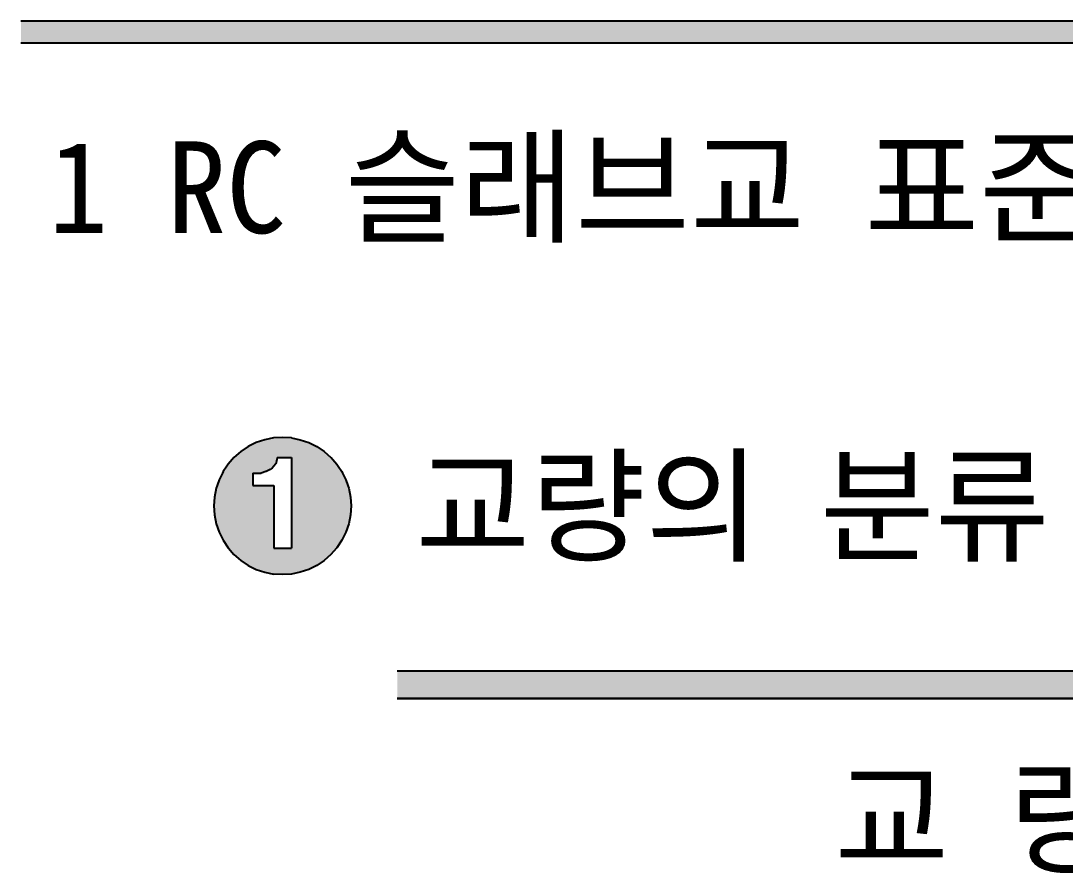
# Model space of a CAD drawing. Extents: x 2842 to 21088, y 6350 to 27079.
# Drawn here: x 2871 to 5983, y 24540 to 27079 of the extents above; entities that cross this region are included whole.
import ezdxf
from ezdxf.enums import TextEntityAlignment as Align

# ---------------------------------------------------------------- set-up
doc = ezdxf.new("R2010")
doc.units = 0
doc.header["$MEASUREMENT"] = 0
doc.layers.get('0').update_dxf_attribs({"linetype": 'CONTINUOUS'})
doc.layers.get('DEFPOINTS').update_dxf_attribs({"linetype": 'CONTINUOUS'})
doc.layers.add('DLINE', color=1, linetype='CONTINUOUS')
doc.layers.add('TEXT', color=7, linetype='CONTINUOUS')
doc.styles.add('TEXT', font='DotumChe.ttf')

msp = doc.modelspace()

# ---------------------------------------------------------------- linework, layer by layer
for p, q in [((2870.673095, 27079.409097), (21088.094219, 27079.409097)), ((2870.673095, 27013.834903), (21088.094219, 27013.834903)), ((20570.286105, 25142.202354), (3992.219819, 25142.202354)), ((20570.286105, 25060.234613), (3992.219819, 25060.234613))]:
    msp.add_line(p, q)
at = {"color": 1}
for points in [[(2870.673095, 27079.409097), (2870.673095, 27013.834903), (21088.094219, 27079.409097), (21088.094219, 27013.834903)], [(3992.219819, 25142.202354), (3992.219819, 25060.234613), (20570.286105, 25142.202354), (20570.286105, 25060.234613)]]:
    msp.add_solid(points, dxfattribs=at)
at = {"layer": 'DEFPOINTS'}
for p, q in [((20570.286105, 25142.202354), (3992.219819, 25142.202354)), ((3992.219819, 25060.234613), (20570.286105, 25060.234613))]:
    msp.add_line(p, q, dxfattribs=at)
at = {"layer": 'DLINE', "color": 1, "linetype": 'CONTINUOUS'}
for p, q in [((3623.587655, 25836.773027), (3597.349988, 25831.55403)), ((3650.282071, 25838.522671), (3623.587655, 25836.773027)), ((3676.976488, 25836.773027), (3650.282071, 25838.522671)), ((3676.976488, 25836.773027), (3703.214155, 25831.55403)), ((3548.025139, 25811.123009), (3525.781919, 25796.260564)), ((3572.018004, 25822.95498), (3548.025139, 25811.123009)), ((3597.349988, 25831.55403), (3572.018004, 25822.95498)), ((3703.214155, 25831.55403), (3728.546139, 25822.95498)), ((3728.546139, 25822.95498), (3752.539004, 25811.123009)), ((3752.539004, 25811.123009), (3774.782224, 25796.260564)), ((3500.196923, 25772.382319), (3488.470101, 25759.01044)), ((3505.408844, 25778.325376), (3500.196923, 25772.382319)), ((3505.66893, 25778.621947), (3505.408844, 25778.325376)), ((3525.781919, 25796.260564), (3505.66893, 25778.621947)), ((3633.040833, 25772.382319), (3630.069305, 25759.01044)), ((3634.526598, 25778.325376), (3633.040833, 25772.382319)), ((3634.526598, 25778.325376), (3677.613762, 25778.325376)), ((3677.613762, 25778.325376), (3677.613762, 25772.382319)), ((3677.613762, 25772.382319), (3677.613762, 25759.01044)), ((3774.782224, 25796.260564), (3794.895212, 25778.621947)), ((3794.895212, 25778.621947), (3795.155298, 25778.325376)), ((3795.155298, 25778.325376), (3800.36722, 25772.382319)), ((3800.36722, 25772.382319), (3812.094042, 25759.01044)), ((3477.445077, 25742.667033), (3473.474053, 25736.723976)), ((3480.423345, 25747.124326), (3477.445077, 25742.667033)), ((3488.030313, 25758.508959), (3480.423345, 25747.124326)), ((3488.470101, 25759.01044), (3488.030313, 25758.508959)), ((3613.725898, 25742.667033), (3601.839784, 25736.723976)), ((3619.668955, 25747.124326), (3613.725898, 25742.667033)), ((3629.630509, 25758.508959), (3619.668955, 25747.124326)), ((3630.069305, 25759.01044), (3629.630509, 25758.508959)), ((3677.613762, 25759.01044), (3677.613762, 25758.508959)), ((3677.613762, 25758.508959), (3677.613762, 25747.124326)), ((3677.613762, 25747.124326), (3677.613762, 25742.667033)), ((3677.613762, 25742.667033), (3677.613762, 25736.723976)), ((3812.094042, 25759.01044), (3812.53383, 25758.508959)), ((3812.53383, 25758.508959), (3820.140798, 25747.124326)), ((3820.140798, 25747.124326), (3823.119066, 25742.667033)), ((3823.119066, 25742.667033), (3827.09009, 25736.723976)), ((3461.335897, 25712.272874), (3455.514156, 25695.122577)), ((3471.195753, 25732.266683), (3461.335897, 25712.272874)), ((3473.167869, 25736.265739), (3471.195753, 25732.266683)), ((3473.474053, 25736.723976), (3473.167869, 25736.265739)), ((3561.724148, 25732.266683), (3561.724148, 25712.272874)), ((3561.724148, 25732.266683), (3569.152969, 25732.266683)), ((3561.724148, 25712.272874), (3561.724148, 25695.122577)), ((3569.152969, 25732.266683), (3586.982141, 25732.266683)), ((3600.312325, 25736.265739), (3586.982141, 25732.266683)), ((3601.839784, 25736.723976), (3600.312325, 25736.265739)), ((3677.613762, 25736.723976), (3677.613762, 25736.265739)), ((3677.613762, 25736.265739), (3677.613762, 25732.266683)), ((3677.613762, 25732.266683), (3677.613762, 25712.272874)), ((3677.613762, 25712.272874), (3677.613762, 25695.122577)), ((3827.09009, 25736.723976), (3827.396274, 25736.265739)), ((3827.396274, 25736.265739), (3829.36839, 25732.266683)), ((3829.36839, 25732.266683), (3839.228246, 25712.272874)), ((3839.228246, 25712.272874), (3845.049987, 25695.122577)), ((3452.736847, 25686.940889), (3447.517851, 25660.703222)), ((3455.514156, 25695.122577), (3452.736847, 25686.940889)), ((3561.724148, 25695.122577), (3624.126248, 25695.122577)), ((3624.126248, 25695.122577), (3624.126248, 25686.940889)), ((3624.126248, 25686.940889), (3624.126248, 25660.703222)), ((3677.613762, 25695.122577), (3677.613762, 25686.940889)), ((3677.613762, 25686.940889), (3677.613762, 25660.703222)), ((3845.049987, 25695.122577), (3847.827296, 25686.940889)), ((3847.827296, 25686.940889), (3853.046292, 25660.703222)), ((3447.517851, 25660.703222), (3445.768206, 25634.008806)), ((3624.126248, 25660.703222), (3624.126248, 25634.008806)), ((3677.613762, 25660.703222), (3677.613762, 25634.008806)), ((3853.046292, 25660.703222), (3854.795937, 25634.008806)), ((3445.768206, 25634.008806), (3447.517851, 25607.31439)), ((3624.126248, 25634.008806), (3624.126248, 25607.31439)), ((3677.613762, 25634.008806), (3677.613762, 25607.31439)), ((3854.795937, 25634.008806), (3853.046292, 25607.31439)), ((3447.517851, 25607.31439), (3452.736847, 25581.076723)), ((3624.126248, 25607.31439), (3624.126248, 25581.076723)), ((3677.613762, 25607.31439), (3677.613762, 25581.076723)), ((3853.046292, 25607.31439), (3847.827296, 25581.076723)), ((3452.736847, 25581.076723), (3461.335897, 25555.744738)), ((3461.335897, 25555.744738), (3473.167869, 25531.751874)), ((3624.126248, 25581.076723), (3624.126248, 25555.744738)), ((3624.126248, 25555.744738), (3624.126248, 25531.751874)), ((3677.613762, 25581.076723), (3677.613762, 25555.744738)), ((3677.613762, 25555.744738), (3677.613762, 25531.751874)), ((3839.228246, 25555.744738), (3827.396274, 25531.751874)), ((3847.827296, 25581.076723), (3839.228246, 25555.744738)), ((3473.167869, 25531.751874), (3488.030313, 25509.508653)), ((3624.126248, 25531.751874), (3624.126248, 25509.508653)), ((3677.613762, 25531.751874), (3677.613762, 25509.508653)), ((3827.396274, 25531.751874), (3812.53383, 25509.508653)), ((3488.030313, 25509.508653), (3489.426789, 25507.916278)), ((3489.426789, 25507.916278), (3505.66893, 25489.395665)), ((3624.126248, 25509.508653), (3624.126248, 25507.916278)), ((3624.126248, 25507.916278), (3677.613762, 25507.916278)), ((3677.613762, 25509.508653), (3677.613762, 25507.916278)), ((3811.137354, 25507.916278), (3794.895212, 25489.395665)), ((3812.53383, 25509.508653), (3811.137354, 25507.916278)), ((3505.66893, 25489.395665), (3525.781919, 25471.757048)), ((3525.781919, 25471.757048), (3548.025139, 25456.894603)), ((3774.782224, 25471.757048), (3752.539004, 25456.894603)), ((3794.895212, 25489.395665), (3774.782224, 25471.757048)), ((3548.025139, 25456.894603), (3572.018004, 25445.062632)), ((3572.018004, 25445.062632), (3597.349988, 25436.463582)), ((3597.349988, 25436.463582), (3623.587655, 25431.244585)), ((3650.282071, 25429.494941), (3623.587655, 25431.244585)), ((3676.976488, 25431.244585), (3650.282071, 25429.494941)), ((3703.214155, 25436.463582), (3676.976488, 25431.244585)), ((3728.546139, 25445.062632), (3703.214155, 25436.463582)), ((3752.539004, 25456.894603), (3728.546139, 25445.062632))]:
    msp.add_line(p, q, dxfattribs=at)
for points in [[(3623.587655, 25836.773027), (3597.349988, 25831.55403), (3703.214155, 25831.55403)], [(3650.282071, 25838.522671), (3623.587655, 25836.773027), (3676.976488, 25836.773027)], [(3548.025139, 25811.123009), (3525.781919, 25796.260564), (3774.782224, 25796.260564)], [(3572.018004, 25822.95498), (3548.025139, 25811.123009), (3752.539004, 25811.123009)], [(3597.349988, 25831.55403), (3572.018004, 25822.95498), (3728.546139, 25822.95498)], [(3500.196923, 25772.382319), (3488.470101, 25759.01044), (3630.069305, 25759.01044)], [(3505.408844, 25778.325376), (3500.196923, 25772.382319), (3633.040833, 25772.382319)], [(3505.66893, 25778.621947), (3505.408844, 25778.325376), (3795.155298, 25778.325376)], [(3525.781919, 25796.260564), (3505.66893, 25778.621947), (3794.895212, 25778.621947)], [(3634.526598, 25778.325376), (3634.526598, 25778.325376), (3677.613762, 25778.325376)], [(3677.613762, 25778.325376), (3677.613762, 25772.382319), (3800.36722, 25772.382319)], [(3677.613762, 25772.382319), (3677.613762, 25759.01044), (3812.094042, 25759.01044)], [(3477.445077, 25742.667033), (3473.474053, 25736.723976), (3601.839784, 25736.723976)], [(3480.423345, 25747.124326), (3477.445077, 25742.667033), (3613.725898, 25742.667033)], [(3488.030313, 25758.508959), (3480.423345, 25747.124326), (3619.668955, 25747.124326)], [(3488.470101, 25759.01044), (3488.030313, 25758.508959), (3629.630509, 25758.508959)], [(3677.613762, 25759.01044), (3677.613762, 25758.508959), (3812.53383, 25758.508959)], [(3677.613762, 25758.508959), (3677.613762, 25747.124326), (3820.140798, 25747.124326)], [(3677.613762, 25747.124326), (3677.613762, 25742.667033), (3823.119066, 25742.667033)], [(3677.613762, 25742.667033), (3677.613762, 25736.723976), (3827.09009, 25736.723976)], [(3461.335897, 25712.272874), (3455.514156, 25695.122577), (3561.724148, 25695.122577)], [(3471.195753, 25732.266683), (3461.335897, 25712.272874), (3561.724148, 25712.272874)], [(3473.167869, 25736.265739), (3471.195753, 25732.266683), (3586.982141, 25732.266683)], [(3473.474053, 25736.723976), (3473.167869, 25736.265739), (3600.312325, 25736.265739)], [(3561.724148, 25732.266683), (3561.724148, 25732.266683), (3569.152969, 25732.266683)], [(3569.152969, 25732.266683), (3569.152969, 25732.266683), (3586.982141, 25732.266683)], [(3677.613762, 25736.723976), (3677.613762, 25736.265739), (3827.396274, 25736.265739)], [(3677.613762, 25736.265739), (3677.613762, 25732.266683), (3829.36839, 25732.266683)], [(3677.613762, 25732.266683), (3677.613762, 25712.272874), (3839.228246, 25712.272874)], [(3677.613762, 25712.272874), (3677.613762, 25695.122577), (3845.049987, 25695.122577)], [(3452.736847, 25686.940889), (3447.517851, 25660.703222), (3624.126248, 25660.703222)], [(3455.514156, 25695.122577), (3452.736847, 25686.940889), (3624.126248, 25686.940889)], [(3561.724148, 25695.122577), (3561.724148, 25695.122577), (3624.126248, 25695.122577)], [(3677.613762, 25695.122577), (3677.613762, 25686.940889), (3847.827296, 25686.940889)], [(3677.613762, 25686.940889), (3677.613762, 25660.703222), (3853.046292, 25660.703222)], [(3447.517851, 25660.703222), (3445.768206, 25634.008806), (3624.126248, 25634.008806)], [(3677.613762, 25660.703222), (3677.613762, 25634.008806), (3854.795937, 25634.008806)], [(3445.768206, 25634.008806), (3447.517851, 25607.31439), (3624.126248, 25607.31439)], [(3677.613762, 25634.008806), (3677.613762, 25607.31439), (3853.046292, 25607.31439)], [(3447.517851, 25607.31439), (3452.736847, 25581.076723), (3624.126248, 25581.076723)], [(3677.613762, 25607.31439), (3677.613762, 25581.076723), (3847.827296, 25581.076723)], [(3452.736847, 25581.076723), (3461.335897, 25555.744738), (3624.126248, 25555.744738)], [(3461.335897, 25555.744738), (3473.167869, 25531.751874), (3624.126248, 25531.751874)], [(3677.613762, 25581.076723), (3677.613762, 25555.744738), (3839.228246, 25555.744738)], [(3677.613762, 25555.744738), (3677.613762, 25531.751874), (3827.396274, 25531.751874)], [(3473.167869, 25531.751874), (3488.030313, 25509.508653), (3624.126248, 25509.508653)], [(3677.613762, 25531.751874), (3677.613762, 25509.508653), (3812.53383, 25509.508653)], [(3488.030313, 25509.508653), (3489.426789, 25507.916278), (3624.126248, 25507.916278)], [(3489.426789, 25507.916278), (3505.66893, 25489.395665), (3794.895212, 25489.395665)], [(3624.126248, 25507.916278), (3624.126248, 25507.916278), (3677.613762, 25507.916278)], [(3677.613762, 25509.508653), (3677.613762, 25507.916278), (3811.137354, 25507.916278)], [(3505.66893, 25489.395665), (3525.781919, 25471.757048), (3774.782224, 25471.757048)], [(3525.781919, 25471.757048), (3548.025139, 25456.894603), (3752.539004, 25456.894603)], [(3548.025139, 25456.894603), (3572.018004, 25445.062632), (3728.546139, 25445.062632)], [(3572.018004, 25445.062632), (3597.349988, 25436.463582), (3703.214155, 25436.463582)], [(3597.349988, 25436.463582), (3623.587655, 25431.244585), (3676.976488, 25431.244585)]]:
    msp.add_solid(points, dxfattribs=at)
at = {"layer": 'DLINE', "color": 1, "linetype": 'CONTINUOUS', "extrusion": (0, 0, -1)}
for points in [[(-3623.587655, 25836.773027), (-3676.976488, 25836.773027), (-3703.214155, 25831.55403)], [(-3548.025139, 25811.123009), (-3752.539004, 25811.123009), (-3774.782224, 25796.260564)], [(-3572.018004, 25822.95498), (-3728.546139, 25822.95498), (-3752.539004, 25811.123009)], [(-3597.349988, 25831.55403), (-3703.214155, 25831.55403), (-3728.546139, 25822.95498)], [(-3500.196923, 25772.382319), (-3633.040833, 25772.382319), (-3630.069305, 25759.01044)], [(-3505.408844, 25778.325376), (-3634.526598, 25778.325376), (-3633.040833, 25772.382319)], [(-3505.66893, 25778.621947), (-3794.895212, 25778.621947), (-3795.155298, 25778.325376)], [(-3525.781919, 25796.260564), (-3774.782224, 25796.260564), (-3794.895212, 25778.621947)], [(-3677.613762, 25778.325376), (-3795.155298, 25778.325376), (-3800.36722, 25772.382319)], [(-3677.613762, 25772.382319), (-3800.36722, 25772.382319), (-3812.094042, 25759.01044)], [(-3477.445077, 25742.667033), (-3613.725898, 25742.667033), (-3601.839784, 25736.723976)], [(-3480.423345, 25747.124326), (-3619.668955, 25747.124326), (-3613.725898, 25742.667033)], [(-3488.030313, 25758.508959), (-3629.630509, 25758.508959), (-3619.668955, 25747.124326)], [(-3488.470101, 25759.01044), (-3630.069305, 25759.01044), (-3629.630509, 25758.508959)], [(-3677.613762, 25759.01044), (-3812.094042, 25759.01044), (-3812.53383, 25758.508959)], [(-3677.613762, 25758.508959), (-3812.53383, 25758.508959), (-3820.140798, 25747.124326)], [(-3677.613762, 25747.124326), (-3820.140798, 25747.124326), (-3823.119066, 25742.667033)], [(-3677.613762, 25742.667033), (-3823.119066, 25742.667033), (-3827.09009, 25736.723976)], [(-3461.335897, 25712.272874), (-3561.724148, 25712.272874), (-3561.724148, 25695.122577)], [(-3471.195753, 25732.266683), (-3561.724148, 25732.266683), (-3561.724148, 25712.272874)], [(-3473.167869, 25736.265739), (-3600.312325, 25736.265739), (-3586.982141, 25732.266683)], [(-3473.474053, 25736.723976), (-3601.839784, 25736.723976), (-3600.312325, 25736.265739)], [(-3677.613762, 25736.723976), (-3827.09009, 25736.723976), (-3827.396274, 25736.265739)], [(-3677.613762, 25736.265739), (-3827.396274, 25736.265739), (-3829.36839, 25732.266683)], [(-3677.613762, 25732.266683), (-3829.36839, 25732.266683), (-3839.228246, 25712.272874)], [(-3677.613762, 25712.272874), (-3839.228246, 25712.272874), (-3845.049987, 25695.122577)], [(-3452.736847, 25686.940889), (-3624.126248, 25686.940889), (-3624.126248, 25660.703222)], [(-3455.514156, 25695.122577), (-3624.126248, 25695.122577), (-3624.126248, 25686.940889)], [(-3677.613762, 25695.122577), (-3845.049987, 25695.122577), (-3847.827296, 25686.940889)], [(-3677.613762, 25686.940889), (-3847.827296, 25686.940889), (-3853.046292, 25660.703222)], [(-3447.517851, 25660.703222), (-3624.126248, 25660.703222), (-3624.126248, 25634.008806)], [(-3677.613762, 25660.703222), (-3853.046292, 25660.703222), (-3854.795937, 25634.008806)], [(-3445.768206, 25634.008806), (-3624.126248, 25634.008806), (-3624.126248, 25607.31439)], [(-3677.613762, 25634.008806), (-3854.795937, 25634.008806), (-3853.046292, 25607.31439)], [(-3447.517851, 25607.31439), (-3624.126248, 25607.31439), (-3624.126248, 25581.076723)], [(-3677.613762, 25607.31439), (-3853.046292, 25607.31439), (-3847.827296, 25581.076723)], [(-3452.736847, 25581.076723), (-3624.126248, 25581.076723), (-3624.126248, 25555.744738)], [(-3461.335897, 25555.744738), (-3624.126248, 25555.744738), (-3624.126248, 25531.751874)], [(-3677.613762, 25581.076723), (-3847.827296, 25581.076723), (-3839.228246, 25555.744738)], [(-3677.613762, 25555.744738), (-3839.228246, 25555.744738), (-3827.396274, 25531.751874)], [(-3473.167869, 25531.751874), (-3624.126248, 25531.751874), (-3624.126248, 25509.508653)], [(-3677.613762, 25531.751874), (-3827.396274, 25531.751874), (-3812.53383, 25509.508653)], [(-3488.030313, 25509.508653), (-3624.126248, 25509.508653), (-3624.126248, 25507.916278)], [(-3489.426789, 25507.916278), (-3811.137354, 25507.916278), (-3794.895212, 25489.395665)], [(-3677.613762, 25509.508653), (-3812.53383, 25509.508653), (-3811.137354, 25507.916278)], [(-3505.66893, 25489.395665), (-3794.895212, 25489.395665), (-3774.782224, 25471.757048)], [(-3525.781919, 25471.757048), (-3774.782224, 25471.757048), (-3752.539004, 25456.894603)], [(-3548.025139, 25456.894603), (-3752.539004, 25456.894603), (-3728.546139, 25445.062632)], [(-3572.018004, 25445.062632), (-3728.546139, 25445.062632), (-3703.214155, 25436.463582)], [(-3597.349988, 25436.463582), (-3703.214155, 25436.463582), (-3676.976488, 25431.244585)], [(-3623.587655, 25431.244585), (-3676.976488, 25431.244585), (-3650.282071, 25429.494941)]]:
    msp.add_solid(points, dxfattribs=at)

# ---------------------------------------------------------------- texts
at = {"layer": 'TEXT', "style": 'TEXT'}
for s, p in [('1 RC 슬래브교 표준설계요령 설계조건', (2953.556265, 26447.311058)), ('교량의 분류', (4046.459491, 25497.395903))]:
    msp.add_text(s, height=273.225806, dxfattribs=at).set_placement(p)
msp.add_text('교 량 등 급', height=273.225806, dxfattribs=at).set_placement((6245.911535, 24568.428161), align=Align.CENTER)

doc.saveas('drawing.dxf')
